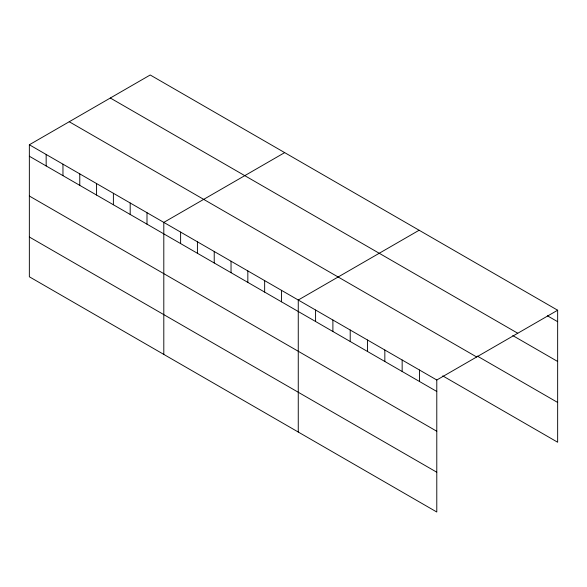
<?xml version="1.0" encoding="UTF-8"?>
<svg xmlns="http://www.w3.org/2000/svg" width="587" height="587" viewBox="0 0 587 587"><rect width="100%" height="100%" fill="white"/><g stroke="black" fill="none" stroke-linecap="round" stroke-linejoin="round"><path stroke-width="0.88" d="M29.35 144.769L436.787 380.002L436.787 512.011L29.35 276.778L29.35 144.769L150.213 74.989L557.65 310.222L557.65 442.231L442.73 375.885M284.666 152.62L163.802 222.4L163.802 354.401M419.118 230.243L298.262 300.023L298.262 432.032M436.787 380.002L557.65 310.222M547.414 315.791L557.65 321.698M110.327 98.022L517.763 333.247M512.789 335.573L557.65 361.475M477.363 356.104L557.65 402.455M69.237 121.744L476.673 356.977M29.35 156.245L436.787 391.478M29.35 196.021L436.787 431.254M29.35 237.001L436.787 472.234M419.47 370.008L419.47 381.484M402.154 360.007L402.154 371.483M384.837 350.013L384.837 361.489M367.521 340.012L367.521 351.488M350.212 330.019L350.212 341.495M332.895 320.018L332.895 331.494M315.579 310.024L315.579 321.5M281.452 290.323L281.452 301.799M264.649 280.615L264.649 292.091M247.839 270.915L247.839 282.391M231.036 261.208L231.036 272.684M214.226 251.507L214.226 262.983M197.415 241.8L197.415 253.283M180.613 232.1L180.613 243.576M146.999 212.692L146.999 224.168M130.189 202.992L130.189 214.468M113.386 193.284L113.386 204.76M96.576 183.584L96.576 195.06M79.773 173.877L79.773 185.353M62.963 164.177L62.963 175.652M46.16 154.476L46.16 165.952"/></g></svg>
